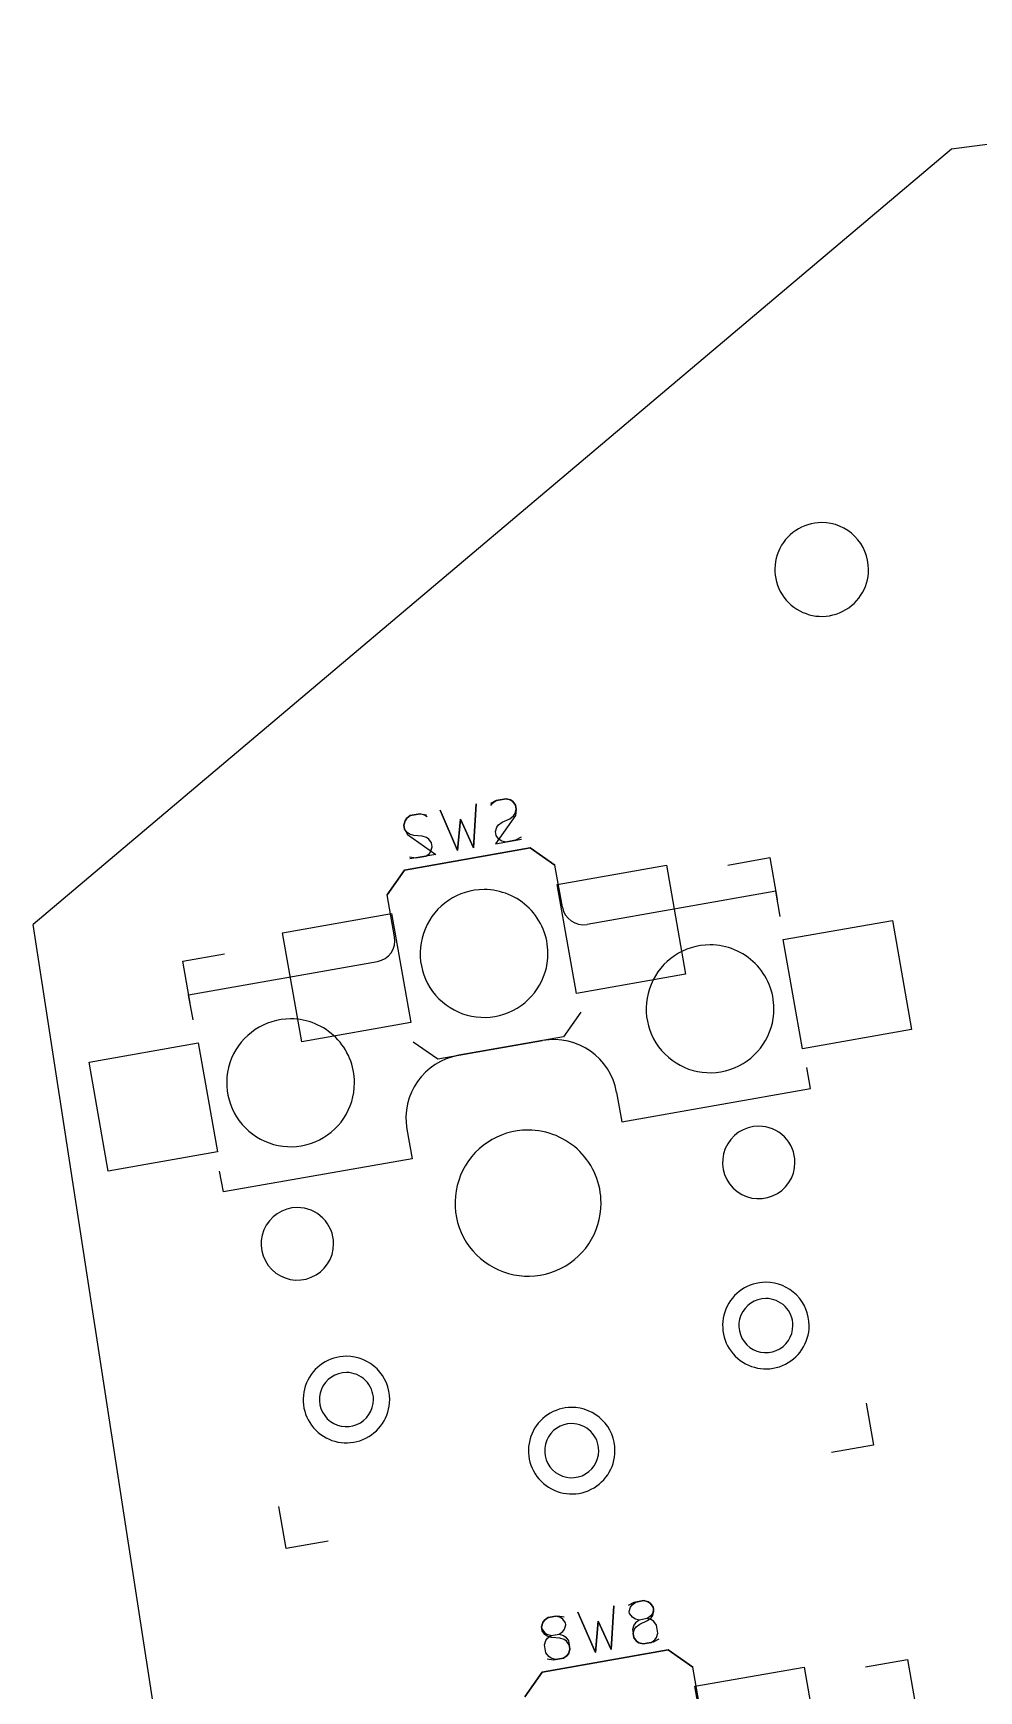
# Model space of a CAD drawing. Extents: x 28 to 165, y -144 to -37.
# Drawn here: x 27.57 to 49.77, y -80.28 to -41.37 of the extents above; entities that cross this region are included whole.
import ezdxf

# ---------------------------------------------------------------- set-up
doc = ezdxf.new("R2010")
doc.units = 0
doc.layers.get('0').update_dxf_attribs({"linetype": 'CONTINUOUS'})

msp = doc.modelspace()

# ---------------------------------------------------------------- linework, layer by layer
at = {"color": 7}
for points in [[(70.002085, -41.373939), (49.132466, -44.099144)], [(49.132466, -44.099144), (27.569105, -62.292828)], [(37.972165, -59.466877), (37.911335, -60.493031), (37.599718, -59.822672), (37.53617, -60.559183), (37.128043, -59.615719)], [(37.128043, -59.615719), (37.53617, -60.559183), (37.599718, -59.822672), (37.911335, -60.493031), (37.972165, -59.466877)], [(39.028562, -60.24768), (38.896144, -60.319383), (38.661666, -60.360728), (38.559606, -60.33037), (38.504441, -60.291743), (38.441008, -60.206221), (38.42447, -60.11243), (38.454827, -60.010369), (38.493454, -59.955204), (38.578976, -59.89177), (38.75829, -59.811799), (38.843812, -59.748365), (38.882439, -59.693201), (38.912796, -59.591141), (38.896258, -59.49735), (38.832825, -59.411827), (38.77766, -59.373201), (38.6756, -59.342843), (38.441122, -59.384188), (38.308703, -59.45589)], [(38.316972, -59.502786), (38.3556, -59.447621), (38.441122, -59.384188), (38.6756, -59.342843), (38.77766, -59.373201), (38.832825, -59.411827), (38.896258, -59.49735), (38.912796, -59.591141), (38.890707, -59.740097), (38.427188, -60.402072), (39.036831, -60.294576)], [(36.816312, -59.767393), (36.761147, -59.728766), (36.659087, -59.698408), (36.424609, -59.739753), (36.339087, -59.803187), (36.30046, -59.858351), (36.270102, -59.960411), (36.28664, -60.054203), (36.358343, -60.186621), (37.020318, -60.650141), (36.410675, -60.757638)], [(36.402406, -60.710742), (36.551361, -60.732831), (36.785839, -60.691486), (36.871362, -60.628052), (36.909988, -60.572888), (36.940346, -60.470828), (36.923808, -60.377036), (36.860375, -60.291514), (36.80521, -60.252888), (36.70315, -60.22253), (36.507298, -60.20871), (36.405238, -60.178352), (36.350074, -60.139726), (36.28664, -60.054203), (36.270102, -59.960411), (36.30046, -59.858351), (36.339087, -59.803187), (36.424609, -59.739753), (36.659087, -59.698408), (36.808043, -59.720497)], [(36.287802, -61.020589), (39.242228, -60.499644)], [(39.242228, -60.499644), (36.287802, -61.020589)], [(39.242228, -60.499644), (39.821457, -60.905224)], [(39.821457, -60.905224), (39.242228, -60.499644)], [(35.882222, -61.599818), (36.287802, -61.020589)], [(36.287802, -61.020589), (35.882222, -61.599818)], [(39.995105, -61.890033), (39.821457, -60.905224)], [(43.882245, -60.899997), (44.867054, -60.726348), (45.040702, -61.711157)], [(43.882245, -60.899997), (44.867054, -60.726348)], [(44.867054, -60.726348), (45.040702, -61.711157)], [(36.05587, -62.584626), (35.882222, -61.599818)], [(45.110161, -62.10508), (45.005973, -61.514196), (40.574334, -62.295613)], [(35.739337, -115.307003), (27.569105, -62.292828)], [(31.079732, -63.157425), (32.064541, -62.983777)], [(31.079732, -63.157425), (32.064541, -62.983777)], [(31.253381, -64.142234), (31.079732, -63.157425)], [(31.253381, -64.142234), (31.079732, -63.157425)], [(31.218651, -63.945272), (35.65029, -63.163854)], [(31.32284, -64.536158), (31.218651, -63.945272)], [(40.429226, -64.352055), (40.023645, -64.931283)], [(40.023645, -64.931283), (37.561624, -65.365404)], [(36.489991, -65.046648), (37.069219, -65.452229)], [(37.069219, -65.452229), (39.531241, -65.018107)], [(45.82212, -66.142796), (45.735296, -65.650392)], [(41.268926, -66.234847), (41.39048, -66.924214), (45.82212, -66.142796)], [(36.344884, -67.103089), (36.466437, -67.792456)], [(32.034798, -68.573874), (31.947973, -68.081469)], [(36.466437, -67.792456), (32.034798, -68.573874)], [(47.124482, -73.528861), (47.298131, -74.51367)], [(47.124482, -73.528861), (47.298131, -74.51367)], [(47.298131, -74.51367), (46.313322, -74.687318)], [(47.298131, -74.51367), (46.313322, -74.687318)], [(33.510809, -76.944748), (33.337161, -75.959939)], [(33.510809, -76.944748), (33.337161, -75.959939)], [(34.495618, -76.771098), (33.510809, -76.944748)], [(34.495618, -76.771098), (33.510809, -76.944748)], [(42.261112, -79.070077), (42.128694, -79.14178), (41.894216, -79.183125), (41.792156, -79.152767), (41.736991, -79.11414), (41.673558, -79.028618), (41.65702, -78.934826), (41.687377, -78.832766), (41.726004, -78.777601), (41.811526, -78.714167), (41.99084, -78.634196), (42.076362, -78.570762), (42.114989, -78.515598), (42.145346, -78.413538), (42.128808, -78.319747), (42.065375, -78.234224), (42.01021, -78.195598), (41.90815, -78.16524), (41.673672, -78.206585), (41.541254, -78.278287)], [(41.794988, -78.620376), (41.692928, -78.590019), (41.637764, -78.551392), (41.57433, -78.46587), (41.566061, -78.418974), (41.596419, -78.316914), (41.635045, -78.261749), (41.720568, -78.198316), (41.90815, -78.16524), (42.01021, -78.195598), (42.065375, -78.234224), (42.128808, -78.319747), (42.137077, -78.366642), (42.10672, -78.468702), (42.068093, -78.523867), (41.982571, -78.5873), (41.794988, -78.620376), (41.709466, -78.68381), (41.670839, -78.738974), (41.640482, -78.841035), (41.673558, -79.028618), (41.736991, -79.11414), (41.792156, -79.152767), (41.894216, -79.183125), (42.081798, -79.150049), (42.16732, -79.086615), (42.205947, -79.031451), (42.236305, -78.929389), (42.203229, -78.741807), (42.139795, -78.656285), (42.084631, -78.617658), (41.982571, -78.5873)], [(39.634956, -79.533139), (39.783911, -79.555228), (40.018389, -79.513883), (40.103912, -79.450449), (40.142538, -79.395285), (40.172896, -79.293225), (40.156358, -79.199433), (40.092925, -79.113911), (40.03776, -79.075285), (39.9357, -79.044927), (39.739848, -79.031107), (39.637788, -79.000749), (39.582624, -78.962122), (39.51919, -78.8766), (39.502652, -78.782808), (39.53301, -78.680748), (39.571637, -78.625584), (39.657159, -78.56215), (39.891637, -78.520805), (40.040593, -78.542894)], [(39.919162, -78.951135), (40.004684, -78.887701), (40.043311, -78.832537), (40.073669, -78.730476), (40.0654, -78.683581), (40.001966, -78.598059), (39.946801, -78.559432), (39.844741, -78.529074), (39.657159, -78.56215), (39.571637, -78.625584), (39.53301, -78.680748), (39.502652, -78.782808), (39.510921, -78.829704), (39.574355, -78.915226), (39.629519, -78.953853), (39.73158, -78.984211), (39.919162, -78.951135), (40.021222, -78.981492), (40.076387, -79.02012), (40.13982, -79.105642), (40.172896, -79.293225), (40.142538, -79.395285), (40.103912, -79.450449), (40.018389, -79.513883), (39.830807, -79.546959), (39.728747, -79.516601), (39.673582, -79.477974), (39.610149, -79.392452), (39.577073, -79.20487), (39.607431, -79.10281), (39.646057, -79.047645), (39.73158, -78.984211)], [(41.204715, -78.289274), (41.143885, -79.315428), (40.832268, -78.645069), (40.76872, -79.38158), (40.360593, -78.438116)], [(40.360593, -78.438116), (40.76872, -79.38158), (40.832268, -78.645069), (41.143885, -79.315428), (41.204715, -78.289274)], [(39.520352, -79.842986), (42.474778, -79.322041)], [(42.474778, -79.322041), (39.520352, -79.842986)], [(42.474778, -79.322041), (43.054007, -79.727621)], [(43.054007, -79.727621), (42.474778, -79.322041)], [(43.227655, -80.71243), (43.054007, -79.727621)], [(47.114795, -79.722394), (48.099604, -79.548745)], [(47.114795, -79.722394), (48.099604, -79.548745)], [(48.099604, -79.548745), (48.273252, -80.533554)], [(48.099604, -79.548745), (48.273252, -80.533554)], [(39.114772, -80.422215), (39.520352, -79.842986)], [(39.520352, -79.842986), (39.114772, -80.422215)]]:
    msp.add_lwpolyline(points, dxfattribs=at)
for points in [[(46.083391, -52.862904)], [(46.083391, -52.862904)], [(46.083391, -52.862904)], [(46.083391, -52.862904)], [(46.083391, -52.862904)], [(46.083391, -52.862904)], [(40.326464, -63.913231), (39.874979, -61.35273), (42.43548, -60.901244), (42.886966, -63.461746)], [(38.155723, -61.475935)], [(38.155723, -61.475935)], [(38.155723, -61.475935)], [(38.155723, -61.475935)], [(38.155723, -61.475935)], [(38.155723, -61.475935)], [(33.875967, -65.050628), (33.424482, -62.490127), (35.984983, -62.038641), (36.436469, -64.599143)], [(45.632533, -65.211568), (45.181048, -62.651067), (47.741549, -62.199582), (48.193035, -64.760083)], [(43.461793, -62.774272)], [(43.461793, -62.774272)], [(43.461793, -62.774273)], [(43.461793, -62.774273)], [(43.461793, -62.774273)], [(43.461793, -62.774273)], [(33.613707, -64.510756)], [(33.613707, -64.510756)], [(33.613707, -64.510756)], [(33.613707, -64.510756)], [(33.613707, -64.510756)], [(33.613707, -64.510756)], [(29.33395, -68.085449), (28.882465, -65.524948), (31.442966, -65.073462), (31.894451, -67.633964)], [(39.188931, -67.121046)], [(39.188931, -67.121046)], [(39.188931, -67.121047)], [(39.188931, -67.121047)], [(39.188931, -67.121047)], [(39.188931, -67.121047)], [(44.605379, -67.029581)], [(44.605379, -67.029581)], [(44.605379, -67.029582)], [(44.605379, -67.029582)], [(44.605379, -67.029582)], [(44.605379, -67.029582)], [(33.772483, -68.939713)], [(33.772483, -68.939713)], [(33.772483, -68.939713)], [(33.772483, -68.939713)], [(33.772483, -68.939713)], [(33.772483, -68.939713)], [(44.772839, -70.693579)], [(44.772839, -70.693579)], [(44.772839, -71.074579)], [(44.772839, -71.074579)], [(44.772839, -71.074579)], [(44.772839, -71.074579)], [(34.924751, -72.430061)], [(34.924751, -72.430061)], [(34.924751, -72.811062)], [(34.924751, -72.811062)], [(34.924751, -72.811062)], [(34.924751, -72.811062)], [(40.213456, -73.629918)], [(40.213456, -73.629918)], [(40.213456, -74.010919)], [(40.213456, -74.010919)], [(40.213456, -74.010919)], [(40.213456, -74.010919)], [(43.559014, -82.735628), (43.107529, -80.175127), (45.66803, -79.723641), (46.119516, -82.284143)]]:
    msp.add_lwpolyline(points, close=True, dxfattribs=at)
for points in [[(46.083391, -52.862904), (45.638482, -52.862904), (45.237382, -53.13091), (45.067122, -53.541952)], [(46.083391, -52.862904), (45.638482, -52.862904), (45.237382, -53.13091), (45.067122, -53.541952)], [(46.083391, -52.862904), (45.638482, -52.862904), (45.237382, -53.130911), (45.067123, -53.541953)], [(46.083391, -52.862904), (45.638482, -52.862904), (45.237382, -53.130911), (45.067123, -53.541953)], [(46.083391, -52.862904), (45.638482, -52.862904), (45.237382, -53.130911), (45.067123, -53.541953)], [(46.083391, -52.862904), (45.638482, -52.862904), (45.237382, -53.130911), (45.067123, -53.541953)], [(46.861209, -53.185087), (46.654919, -52.978797), (46.375129, -52.862904), (46.083391, -52.862904)], [(46.861209, -53.185086), (46.654919, -52.978796), (46.375129, -52.862904), (46.083391, -52.862904)], [(46.861209, -53.185087), (46.654919, -52.978797), (46.375129, -52.862904), (46.083391, -52.862904)], [(46.861209, -53.185086), (46.654919, -52.978796), (46.375129, -52.862904), (46.083391, -52.862904)], [(46.861209, -53.185087), (46.654919, -52.978797), (46.375129, -52.862904), (46.083391, -52.862904)], [(46.861209, -53.185087), (46.654919, -52.978797), (46.375129, -52.862904), (46.083391, -52.862904)], [(47.183392, -53.962905), (47.183392, -53.671166), (47.067499, -53.391377), (46.861209, -53.185086)], [(47.183392, -53.962905), (47.183392, -53.671166), (47.067499, -53.391377), (46.861209, -53.185086)], [(47.183391, -53.962905), (47.183391, -53.671166), (47.067499, -53.391377), (46.861209, -53.185087)], [(47.183391, -53.962905), (47.183391, -53.671166), (47.067499, -53.391377), (46.861209, -53.185087)], [(47.183391, -53.962905), (47.183391, -53.671166), (47.067499, -53.391377), (46.861209, -53.185087)], [(47.183391, -53.962905), (47.183391, -53.671166), (47.067499, -53.391377), (46.861209, -53.185087)], [(45.067122, -53.541952), (44.896863, -53.952995), (44.990975, -54.426125), (45.305573, -54.740723)], [(45.067122, -53.541952), (44.896863, -53.952995), (44.990975, -54.426125), (45.305573, -54.740723)], [(45.067123, -53.541953), (44.896864, -53.952995), (44.990975, -54.426125), (45.305573, -54.740723)], [(45.067123, -53.541953), (44.896864, -53.952995), (44.990975, -54.426125), (45.305573, -54.740723)], [(45.067123, -53.541953), (44.896864, -53.952995), (44.990975, -54.426125), (45.305573, -54.740723)], [(45.067123, -53.541953), (44.896864, -53.952995), (44.990975, -54.426125), (45.305573, -54.740723)], [(46.504343, -54.979173), (46.915385, -54.808913), (47.183391, -54.407813), (47.183391, -53.962905)], [(46.504343, -54.979173), (46.915385, -54.808914), (47.183392, -54.407814), (47.183392, -53.962905)], [(46.504343, -54.979173), (46.915385, -54.808913), (47.183391, -54.407813), (47.183391, -53.962905)], [(46.504343, -54.979173), (46.915385, -54.808914), (47.183392, -54.407814), (47.183392, -53.962905)], [(46.504343, -54.979173), (46.915385, -54.808913), (47.183391, -54.407813), (47.183391, -53.962905)], [(46.504343, -54.979173), (46.915385, -54.808913), (47.183391, -54.407813), (47.183391, -53.962905)], [(45.305573, -54.740723), (45.620171, -55.05532), (46.093301, -55.149432), (46.504343, -54.979173)], [(45.305573, -54.740723), (45.620171, -55.055321), (46.093301, -55.149432), (46.504343, -54.979173)], [(45.305573, -54.740723), (45.620171, -55.05532), (46.093301, -55.149432), (46.504343, -54.979173)], [(45.305573, -54.740723), (45.620171, -55.055321), (46.093301, -55.149432), (46.504343, -54.979173)], [(45.305573, -54.740723), (45.620171, -55.05532), (46.093301, -55.149432), (46.504343, -54.979173)], [(45.305573, -54.740723), (45.620171, -55.05532), (46.093301, -55.149432), (46.504343, -54.979173)], [(38.155723, -61.475935), (37.54903, -61.475935), (37.002075, -61.841399), (36.769903, -62.401911)], [(38.155723, -61.475935), (37.549029, -61.475935), (37.002074, -61.841398), (36.769903, -62.401911)], [(38.155723, -61.475935), (37.54903, -61.475935), (37.002075, -61.841399), (36.769903, -62.401911)], [(38.155723, -61.475935), (37.549029, -61.475935), (37.002074, -61.841398), (36.769903, -62.401911)], [(38.155723, -61.475935), (37.54903, -61.475935), (37.002075, -61.841399), (36.769903, -62.401911)], [(38.155723, -61.475935), (37.54903, -61.475935), (37.002075, -61.841399), (36.769903, -62.401911)], [(39.216384, -61.915275), (38.935079, -61.633971), (38.553548, -61.475935), (38.155723, -61.475935)], [(39.216385, -61.915275), (38.93508, -61.63397), (38.553548, -61.475935), (38.155723, -61.475935)], [(39.216384, -61.915275), (38.935079, -61.633971), (38.553548, -61.475935), (38.155723, -61.475935)], [(39.216385, -61.915275), (38.93508, -61.63397), (38.553548, -61.475935), (38.155723, -61.475935)], [(39.216384, -61.915275), (38.935079, -61.633971), (38.553548, -61.475935), (38.155723, -61.475935)], [(39.216384, -61.915275), (38.935079, -61.633971), (38.553548, -61.475935), (38.155723, -61.475935)], [(39.655724, -62.975936), (39.655724, -62.578111), (39.497689, -62.19658), (39.216384, -61.915275)], [(39.655724, -62.975936), (39.655724, -62.578111), (39.497689, -62.19658), (39.216384, -61.915275)], [(39.655724, -62.975936), (39.655724, -62.578111), (39.497689, -62.19658), (39.216384, -61.915275)], [(39.655724, -62.975936), (39.655724, -62.578111), (39.497689, -62.19658), (39.216384, -61.915275)], [(39.655725, -62.975936), (39.655725, -62.578111), (39.497689, -62.19658), (39.216385, -61.915275)], [(39.655725, -62.975936), (39.655725, -62.578111), (39.497689, -62.19658), (39.216385, -61.915275)], [(39.995104, -61.890033), (40.043057, -62.16198), (40.302386, -62.343564), (40.574334, -62.295613)], [(35.65029, -63.163855), (35.922238, -63.115903), (36.103822, -62.856573), (36.05587, -62.584626)], [(36.769903, -62.401911), (36.537731, -62.962423), (36.666065, -63.6076), (37.095062, -64.036597)], [(36.769903, -62.401911), (36.537731, -62.962423), (36.666065, -63.6076), (37.095062, -64.036597)], [(36.769903, -62.401911), (36.537732, -62.962423), (36.666065, -63.6076), (37.095063, -64.036597)], [(36.769903, -62.401911), (36.537732, -62.962423), (36.666065, -63.6076), (37.095063, -64.036597)], [(36.769903, -62.401911), (36.537732, -62.962423), (36.666065, -63.6076), (37.095063, -64.036597)], [(36.769903, -62.401911), (36.537732, -62.962423), (36.666065, -63.6076), (37.095063, -64.036597)], [(38.729749, -64.361756), (39.290261, -64.129585), (39.655724, -63.58263), (39.655724, -62.975936)], [(38.729749, -64.361757), (39.290261, -64.129585), (39.655725, -63.58263), (39.655725, -62.975936)], [(38.729749, -64.361756), (39.290261, -64.129585), (39.655724, -63.58263), (39.655724, -62.975936)], [(38.729749, -64.361757), (39.290261, -64.129585), (39.655725, -63.58263), (39.655725, -62.975936)], [(38.729749, -64.361756), (39.290261, -64.129585), (39.655724, -63.58263), (39.655724, -62.975936)], [(38.729749, -64.361756), (39.290261, -64.129585), (39.655724, -63.58263), (39.655724, -62.975936)], [(43.461793, -62.774272), (42.855099, -62.774272), (42.308144, -63.139736), (42.075973, -63.700248)], [(43.461793, -62.774272), (42.855099, -62.774272), (42.308144, -63.139736), (42.075973, -63.700248)], [(43.461793, -62.774273), (42.8551, -62.774273), (42.308145, -63.139736), (42.075973, -63.700248)], [(43.461793, -62.774273), (42.8551, -62.774273), (42.308145, -63.139736), (42.075973, -63.700248)], [(43.461793, -62.774273), (42.8551, -62.774273), (42.308145, -63.139736), (42.075973, -63.700248)], [(43.461793, -62.774273), (42.8551, -62.774273), (42.308145, -63.139736), (42.075973, -63.700248)], [(44.522455, -63.213612), (44.24115, -62.932307), (43.859619, -62.774272), (43.461793, -62.774272)], [(44.522455, -63.213612), (44.24115, -62.932307), (43.859619, -62.774272), (43.461793, -62.774272)], [(44.522454, -63.213613), (44.241149, -62.932308), (43.859618, -62.774273), (43.461793, -62.774273)], [(44.522454, -63.213613), (44.241149, -62.932308), (43.859618, -62.774273), (43.461793, -62.774273)], [(44.522454, -63.213613), (44.241149, -62.932308), (43.859618, -62.774273), (43.461793, -62.774273)], [(44.522454, -63.213613), (44.241149, -62.932308), (43.859618, -62.774273), (43.461793, -62.774273)], [(44.961794, -64.274273), (44.961794, -63.876449), (44.803759, -63.494917), (44.522454, -63.213613)], [(44.961794, -64.274273), (44.961794, -63.876449), (44.803759, -63.494917), (44.522454, -63.213613)], [(44.961794, -64.274273), (44.961794, -63.876449), (44.803759, -63.494917), (44.522454, -63.213613)], [(44.961794, -64.274273), (44.961794, -63.876449), (44.803759, -63.494917), (44.522454, -63.213613)], [(44.961795, -64.274273), (44.961795, -63.876448), (44.803759, -63.494917), (44.522455, -63.213612)], [(44.961795, -64.274273), (44.961795, -63.876448), (44.803759, -63.494917), (44.522455, -63.213612)], [(42.075973, -63.700248), (41.843801, -64.26076), (41.972135, -64.905937), (42.401132, -65.334935)], [(42.075973, -63.700248), (41.843801, -64.26076), (41.972135, -64.905937), (42.401132, -65.334935)], [(42.075973, -63.700248), (41.843802, -64.26076), (41.972135, -64.905937), (42.401133, -65.334934)], [(42.075973, -63.700248), (41.843802, -64.26076), (41.972135, -64.905937), (42.401133, -65.334934)], [(42.075973, -63.700248), (41.843802, -64.26076), (41.972135, -64.905937), (42.401133, -65.334934)], [(42.075973, -63.700248), (41.843802, -64.26076), (41.972135, -64.905937), (42.401133, -65.334934)], [(37.095062, -64.036597), (37.52406, -64.465595), (38.169237, -64.593929), (38.729749, -64.361757)], [(37.095062, -64.036597), (37.52406, -64.465595), (38.169237, -64.593929), (38.729749, -64.361757)], [(37.095063, -64.036597), (37.52406, -64.465594), (38.169237, -64.593928), (38.729749, -64.361756)], [(37.095063, -64.036597), (37.52406, -64.465594), (38.169237, -64.593928), (38.729749, -64.361756)], [(37.095063, -64.036597), (37.52406, -64.465594), (38.169237, -64.593928), (38.729749, -64.361756)], [(37.095063, -64.036597), (37.52406, -64.465594), (38.169237, -64.593928), (38.729749, -64.361756)], [(33.613707, -64.510756), (33.007013, -64.510756), (32.460058, -64.876219), (32.227886, -65.436731)], [(33.613707, -64.510756), (33.007013, -64.510756), (32.460058, -64.876219), (32.227886, -65.436731)], [(33.613707, -64.510756), (33.007013, -64.510756), (32.460058, -64.87622), (32.227887, -65.436732)], [(33.613707, -64.510756), (33.007013, -64.510756), (32.460058, -64.87622), (32.227887, -65.436732)], [(33.613707, -64.510756), (33.007013, -64.510756), (32.460058, -64.87622), (32.227887, -65.436732)], [(33.613707, -64.510756), (33.007013, -64.510756), (32.460058, -64.87622), (32.227887, -65.436732)], [(34.674368, -64.950096), (34.393063, -64.668792), (34.011532, -64.510756), (33.613707, -64.510756)], [(34.674368, -64.950096), (34.393063, -64.668791), (34.011532, -64.510756), (33.613707, -64.510756)], [(34.674368, -64.950096), (34.393063, -64.668792), (34.011532, -64.510756), (33.613707, -64.510756)], [(34.674368, -64.950096), (34.393063, -64.668791), (34.011532, -64.510756), (33.613707, -64.510756)], [(34.674368, -64.950096), (34.393063, -64.668792), (34.011532, -64.510756), (33.613707, -64.510756)], [(34.674368, -64.950096), (34.393063, -64.668792), (34.011532, -64.510756), (33.613707, -64.510756)], [(44.035819, -65.660094), (44.596331, -65.427922), (44.961794, -64.880967), (44.961794, -64.274273)], [(44.035819, -65.660094), (44.596331, -65.427922), (44.961795, -64.880967), (44.961795, -64.274273)], [(44.035819, -65.660094), (44.596331, -65.427922), (44.961794, -64.880967), (44.961794, -64.274273)], [(44.035819, -65.660094), (44.596331, -65.427922), (44.961795, -64.880967), (44.961795, -64.274273)], [(44.035819, -65.660094), (44.596331, -65.427922), (44.961794, -64.880967), (44.961794, -64.274273)], [(44.035819, -65.660094), (44.596331, -65.427922), (44.961794, -64.880967), (44.961794, -64.274273)], [(35.113708, -66.010757), (35.113708, -65.612932), (34.955673, -65.231401), (34.674368, -64.950096)], [(35.113708, -66.010757), (35.113708, -65.612932), (34.955673, -65.231401), (34.674368, -64.950096)], [(35.113708, -66.010757), (35.113708, -65.612932), (34.955673, -65.231401), (34.674368, -64.950096)], [(35.113708, -66.010757), (35.113708, -65.612932), (34.955673, -65.231401), (34.674368, -64.950096)], [(35.113708, -66.010757), (35.113708, -65.612932), (34.955673, -65.231401), (34.674368, -64.950096)], [(35.113708, -66.010757), (35.113708, -65.612932), (34.955673, -65.231401), (34.674368, -64.950096)], [(41.268926, -66.234847), (41.125071, -65.419006), (40.347083, -64.874253), (39.531241, -65.018107)], [(37.561624, -65.365405), (36.745783, -65.50926), (36.20103, -66.287247), (36.344884, -67.103089)], [(42.401132, -65.334935), (42.83013, -65.763932), (43.475307, -65.892266), (44.035819, -65.660094)], [(42.401132, -65.334935), (42.83013, -65.763932), (43.475307, -65.892266), (44.035819, -65.660094)], [(42.401133, -65.334934), (42.83013, -65.763932), (43.475307, -65.892265), (44.035819, -65.660094)], [(42.401133, -65.334934), (42.83013, -65.763932), (43.475307, -65.892265), (44.035819, -65.660094)], [(42.401133, -65.334934), (42.83013, -65.763932), (43.475307, -65.892265), (44.035819, -65.660094)], [(42.401133, -65.334934), (42.83013, -65.763932), (43.475307, -65.892265), (44.035819, -65.660094)], [(32.227886, -65.436731), (31.995715, -65.997244), (32.124048, -66.642421), (32.553046, -67.071418)], [(32.227886, -65.436731), (31.995715, -65.997244), (32.124048, -66.642421), (32.553046, -67.071418)], [(32.227887, -65.436732), (31.995715, -65.997244), (32.124049, -66.642421), (32.553046, -67.071418)], [(32.227887, -65.436732), (31.995715, -65.997244), (32.124049, -66.642421), (32.553046, -67.071418)], [(32.227887, -65.436732), (31.995715, -65.997244), (32.124049, -66.642421), (32.553046, -67.071418)], [(32.227887, -65.436732), (31.995715, -65.997244), (32.124049, -66.642421), (32.553046, -67.071418)], [(34.187733, -67.396577), (34.748244, -67.164406), (35.113708, -66.617451), (35.113708, -66.010757)], [(34.187733, -67.396578), (34.748245, -67.164406), (35.113708, -66.617451), (35.113708, -66.010757)], [(34.187733, -67.396577), (34.748244, -67.164406), (35.113708, -66.617451), (35.113708, -66.010757)], [(34.187733, -67.396578), (34.748245, -67.164406), (35.113708, -66.617451), (35.113708, -66.010757)], [(34.187733, -67.396577), (34.748244, -67.164406), (35.113708, -66.617451), (35.113708, -66.010757)], [(34.187733, -67.396577), (34.748244, -67.164406), (35.113708, -66.617451), (35.113708, -66.010757)], [(32.553046, -67.071418), (32.982043, -67.500415), (33.627221, -67.628749), (34.187733, -67.396577)], [(32.553046, -67.071418), (32.982043, -67.500416), (33.627221, -67.628749), (34.187733, -67.396578)], [(32.553046, -67.071418), (32.982043, -67.500415), (33.627221, -67.628749), (34.187733, -67.396577)], [(32.553046, -67.071418), (32.982043, -67.500416), (33.627221, -67.628749), (34.187733, -67.396578)], [(32.553046, -67.071418), (32.982043, -67.500415), (33.627221, -67.628749), (34.187733, -67.396577)], [(32.553046, -67.071418), (32.982043, -67.500415), (33.627221, -67.628749), (34.187733, -67.396577)], [(39.188931, -67.121046), (38.49548, -67.121046), (37.870311, -67.538771), (37.604938, -68.179436)], [(39.188931, -67.121046), (38.49548, -67.121046), (37.870311, -67.538771), (37.604938, -68.179436)], [(39.188931, -67.121047), (38.49548, -67.121047), (37.870311, -67.538771), (37.604939, -68.179437)], [(39.188931, -67.121047), (38.49548, -67.121047), (37.870311, -67.538771), (37.604939, -68.179437)], [(39.188931, -67.121047), (38.49548, -67.121047), (37.870311, -67.538771), (37.604939, -68.179437)], [(39.188931, -67.121047), (38.49548, -67.121047), (37.870311, -67.538771), (37.604939, -68.179437)], [(40.401267, -67.623212), (40.079736, -67.301681), (39.643645, -67.121046), (39.188931, -67.121046)], [(40.401267, -67.623212), (40.079736, -67.301681), (39.643645, -67.121046), (39.188931, -67.121046)], [(40.401267, -67.623212), (40.079735, -67.301681), (39.643645, -67.121047), (39.188931, -67.121047)], [(40.401267, -67.623212), (40.079735, -67.301681), (39.643645, -67.121047), (39.188931, -67.121047)], [(40.401267, -67.623212), (40.079735, -67.301681), (39.643645, -67.121047), (39.188931, -67.121047)], [(40.401267, -67.623212), (40.079735, -67.301681), (39.643645, -67.121047), (39.188931, -67.121047)], [(44.605379, -67.029581), (44.261222, -67.029581), (43.950953, -67.236896), (43.81925, -67.554856)], [(44.605379, -67.029581), (44.261222, -67.029581), (43.950953, -67.236896), (43.81925, -67.554856)], [(44.605379, -67.029582), (44.261222, -67.029582), (43.950953, -67.236897), (43.81925, -67.554856)], [(44.605379, -67.029582), (44.261222, -67.029582), (43.950953, -67.236897), (43.81925, -67.554856)], [(44.605379, -67.029582), (44.261222, -67.029582), (43.950953, -67.236897), (43.81925, -67.554856)], [(44.605379, -67.029582), (44.261222, -67.029582), (43.950953, -67.236897), (43.81925, -67.554856)], [(45.207057, -67.278804), (45.047482, -67.119229), (44.831052, -67.029581), (44.605379, -67.029581)], [(45.207057, -67.278804), (45.047482, -67.119229), (44.831052, -67.029581), (44.605379, -67.029581)], [(45.207057, -67.278805), (45.047482, -67.11923), (44.831052, -67.029582), (44.605379, -67.029582)], [(45.207057, -67.278805), (45.047482, -67.11923), (44.831052, -67.029582), (44.605379, -67.029582)], [(45.207057, -67.278805), (45.047482, -67.11923), (44.831052, -67.029582), (44.605379, -67.029582)], [(45.207057, -67.278805), (45.047482, -67.11923), (44.831052, -67.029582), (44.605379, -67.029582)], [(45.45628, -67.880482), (45.45628, -67.654809), (45.366632, -67.438379), (45.207057, -67.278804)], [(45.45628, -67.880482), (45.45628, -67.654809), (45.366632, -67.438379), (45.207057, -67.278804)], [(45.45628, -67.880482), (45.45628, -67.654809), (45.366632, -67.438379), (45.207057, -67.278805)], [(45.45628, -67.880482), (45.45628, -67.654809), (45.366632, -67.438379), (45.207057, -67.278805)], [(45.45628, -67.880482), (45.45628, -67.654809), (45.366632, -67.438379), (45.207057, -67.278805)], [(45.45628, -67.880482), (45.45628, -67.654809), (45.366632, -67.438379), (45.207057, -67.278805)], [(40.903432, -68.835548), (40.903432, -68.380834), (40.722798, -67.944744), (40.401267, -67.623212)], [(40.903433, -68.835548), (40.903433, -68.380834), (40.722798, -67.944744), (40.401267, -67.623212)], [(40.903432, -68.835548), (40.903432, -68.380834), (40.722798, -67.944744), (40.401267, -67.623212)], [(40.903433, -68.835548), (40.903433, -68.380834), (40.722798, -67.944744), (40.401267, -67.623212)], [(40.903432, -68.835548), (40.903432, -68.380834), (40.722798, -67.944744), (40.401267, -67.623212)], [(40.903432, -68.835548), (40.903432, -68.380834), (40.722798, -67.944744), (40.401267, -67.623212)], [(43.81925, -67.554856), (43.687546, -67.872816), (43.760346, -68.238804), (44.003702, -68.48216)], [(43.81925, -67.554856), (43.687546, -67.872816), (43.760346, -68.238804), (44.003702, -68.48216)], [(43.81925, -67.554856), (43.687547, -67.872816), (43.760346, -68.238804), (44.003702, -68.482159)], [(43.81925, -67.554856), (43.687547, -67.872816), (43.760346, -68.238804), (44.003702, -68.482159)], [(43.81925, -67.554856), (43.687547, -67.872816), (43.760346, -68.238804), (44.003702, -68.482159)], [(43.81925, -67.554856), (43.687547, -67.872816), (43.760346, -68.238804), (44.003702, -68.482159)], [(44.931005, -68.666611), (45.248965, -68.534908), (45.45628, -68.224639), (45.45628, -67.880482)], [(44.931005, -68.666612), (45.248965, -68.534908), (45.45628, -68.224639), (45.45628, -67.880482)], [(44.931005, -68.666611), (45.248965, -68.534908), (45.45628, -68.224639), (45.45628, -67.880482)], [(44.931005, -68.666612), (45.248965, -68.534908), (45.45628, -68.224639), (45.45628, -67.880482)], [(44.931005, -68.666611), (45.248965, -68.534908), (45.45628, -68.224639), (45.45628, -67.880482)], [(44.931005, -68.666611), (45.248965, -68.534908), (45.45628, -68.224639), (45.45628, -67.880482)], [(37.604938, -68.179436), (37.339566, -68.820102), (37.486252, -69.55754), (37.976596, -70.047884)], [(37.604938, -68.179436), (37.339566, -68.820102), (37.486252, -69.55754), (37.976596, -70.047884)], [(37.604939, -68.179437), (37.339567, -68.820102), (37.486252, -69.557539), (37.976596, -70.047883)], [(37.604939, -68.179437), (37.339567, -68.820102), (37.486252, -69.557539), (37.976596, -70.047883)], [(37.604939, -68.179437), (37.339567, -68.820102), (37.486252, -69.557539), (37.976596, -70.047883)], [(37.604939, -68.179437), (37.339567, -68.820102), (37.486252, -69.557539), (37.976596, -70.047883)], [(39.845042, -70.41954), (40.485708, -70.154168), (40.903432, -69.528999), (40.903432, -68.835548)], [(39.845042, -70.41954), (40.485708, -70.154168), (40.903432, -69.528999), (40.903432, -68.835548)], [(39.845042, -70.41954), (40.485708, -70.154168), (40.903432, -69.528999), (40.903432, -68.835548)], [(39.845042, -70.41954), (40.485708, -70.154168), (40.903432, -69.528999), (40.903432, -68.835548)], [(39.845043, -70.419541), (40.485708, -70.154169), (40.903433, -69.528999), (40.903433, -68.835548)], [(39.845043, -70.419541), (40.485708, -70.154169), (40.903433, -69.528999), (40.903433, -68.835548)], [(44.003702, -68.482159), (44.247058, -68.725515), (44.613045, -68.798314), (44.931005, -68.666611)], [(44.003702, -68.482159), (44.247058, -68.725515), (44.613045, -68.798314), (44.931005, -68.666611)], [(44.003702, -68.482159), (44.247058, -68.725515), (44.613045, -68.798314), (44.931005, -68.666611)], [(44.003702, -68.482159), (44.247058, -68.725515), (44.613045, -68.798314), (44.931005, -68.666611)], [(44.003702, -68.48216), (44.247058, -68.725516), (44.613045, -68.798315), (44.931005, -68.666612)], [(44.003702, -68.48216), (44.247058, -68.725516), (44.613045, -68.798315), (44.931005, -68.666612)], [(33.772483, -68.939713), (33.428326, -68.939713), (33.118057, -69.147028), (32.986353, -69.464988)], [(33.772483, -68.939713), (33.428326, -68.939713), (33.118057, -69.147028), (32.986353, -69.464988)], [(33.772483, -68.939713), (33.428326, -68.939713), (33.118057, -69.147029), (32.986354, -69.464988)], [(33.772483, -68.939713), (33.428326, -68.939713), (33.118057, -69.147029), (32.986354, -69.464988)], [(33.772483, -68.939713), (33.428326, -68.939713), (33.118057, -69.147029), (32.986354, -69.464988)], [(33.772483, -68.939713), (33.428326, -68.939713), (33.118057, -69.147029), (32.986354, -69.464988)], [(34.374161, -69.188936), (34.214586, -69.029362), (33.998156, -68.939713), (33.772483, -68.939713)], [(34.374161, -69.188936), (34.214586, -69.029361), (33.998156, -68.939713), (33.772483, -68.939713)], [(34.374161, -69.188936), (34.214586, -69.029362), (33.998156, -68.939713), (33.772483, -68.939713)], [(34.374161, -69.188936), (34.214586, -69.029361), (33.998156, -68.939713), (33.772483, -68.939713)], [(34.374161, -69.188936), (34.214586, -69.029362), (33.998156, -68.939713), (33.772483, -68.939713)], [(34.374161, -69.188936), (34.214586, -69.029362), (33.998156, -68.939713), (33.772483, -68.939713)], [(34.623383, -69.790614), (34.623383, -69.564941), (34.533735, -69.348511), (34.374161, -69.188936)], [(34.623384, -69.790614), (34.623384, -69.564941), (34.533736, -69.348511), (34.374161, -69.188936)], [(34.623383, -69.790614), (34.623383, -69.564941), (34.533735, -69.348511), (34.374161, -69.188936)], [(34.623384, -69.790614), (34.623384, -69.564941), (34.533736, -69.348511), (34.374161, -69.188936)], [(34.623383, -69.790614), (34.623383, -69.564941), (34.533735, -69.348511), (34.374161, -69.188936)], [(34.623383, -69.790614), (34.623383, -69.564941), (34.533735, -69.348511), (34.374161, -69.188936)], [(32.986353, -69.464988), (32.85465, -69.782948), (32.92745, -70.148936), (33.170805, -70.392291)], [(32.986353, -69.464988), (32.85465, -69.782948), (32.92745, -70.148936), (33.170805, -70.392291)], [(32.986354, -69.464988), (32.854651, -69.782948), (32.92745, -70.148935), (33.170806, -70.392291)], [(32.986354, -69.464988), (32.854651, -69.782948), (32.92745, -70.148935), (33.170806, -70.392291)], [(32.986354, -69.464988), (32.854651, -69.782948), (32.92745, -70.148935), (33.170806, -70.392291)], [(32.986354, -69.464988), (32.854651, -69.782948), (32.92745, -70.148935), (33.170806, -70.392291)], [(34.098109, -70.576743), (34.416068, -70.44504), (34.623383, -70.134771), (34.623383, -69.790614)], [(34.098109, -70.576744), (34.416069, -70.44504), (34.623384, -70.134771), (34.623384, -69.790614)], [(34.098109, -70.576743), (34.416068, -70.44504), (34.623383, -70.134771), (34.623383, -69.790614)], [(34.098109, -70.576744), (34.416069, -70.44504), (34.623384, -70.134771), (34.623384, -69.790614)], [(34.098109, -70.576743), (34.416068, -70.44504), (34.623383, -70.134771), (34.623383, -69.790614)], [(34.098109, -70.576743), (34.416068, -70.44504), (34.623383, -70.134771), (34.623383, -69.790614)], [(33.170805, -70.392291), (33.414161, -70.635647), (33.780149, -70.708447), (34.098109, -70.576744)], [(33.170805, -70.392291), (33.414161, -70.635647), (33.780149, -70.708447), (34.098109, -70.576744)], [(33.170806, -70.392291), (33.414162, -70.635647), (33.780149, -70.708446), (34.098109, -70.576743)], [(33.170806, -70.392291), (33.414162, -70.635647), (33.780149, -70.708446), (34.098109, -70.576743)], [(33.170806, -70.392291), (33.414162, -70.635647), (33.780149, -70.708446), (34.098109, -70.576743)], [(33.170806, -70.392291), (33.414162, -70.635647), (33.780149, -70.708446), (34.098109, -70.576743)], [(37.976596, -70.047883), (38.46694, -70.538227), (39.204377, -70.684913), (39.845042, -70.41954)], [(37.976596, -70.047883), (38.46694, -70.538227), (39.204377, -70.684913), (39.845042, -70.41954)], [(37.976596, -70.047883), (38.46694, -70.538227), (39.204377, -70.684913), (39.845042, -70.41954)], [(37.976596, -70.047883), (38.46694, -70.538227), (39.204377, -70.684913), (39.845042, -70.41954)], [(37.976596, -70.047884), (38.46694, -70.538228), (39.204377, -70.684913), (39.845043, -70.419541)], [(37.976596, -70.047884), (38.46694, -70.538228), (39.204377, -70.684913), (39.845043, -70.419541)], [(44.772839, -70.693579), (44.361905, -70.693579), (43.991434, -70.941119), (43.834176, -71.320773)], [(44.772839, -70.693579), (44.361905, -70.693579), (43.991434, -70.941119), (43.834176, -71.320773)], [(45.49126, -70.991158), (45.300723, -70.800621), (45.042299, -70.693579), (44.772839, -70.693579)], [(45.49126, -70.991158), (45.300723, -70.800621), (45.042299, -70.693579), (44.772839, -70.693579)], [(44.772839, -71.074579), (44.516005, -71.074579), (44.284461, -71.229292), (44.186175, -71.466575)], [(44.772839, -71.074579), (44.516005, -71.074579), (44.284461, -71.229292), (44.186175, -71.466575)], [(44.772839, -71.074579), (44.516005, -71.074579), (44.284461, -71.229292), (44.186175, -71.466575)], [(44.772839, -71.074579), (44.516005, -71.074579), (44.284461, -71.229292), (44.186175, -71.466575)], [(45.221852, -71.260566), (45.102766, -71.141481), (44.941251, -71.074579), (44.772839, -71.074579)], [(45.221852, -71.260566), (45.102766, -71.141481), (44.941251, -71.074579), (44.772839, -71.074579)], [(45.221852, -71.260566), (45.102766, -71.141481), (44.941251, -71.074579), (44.772839, -71.074579)], [(45.221852, -71.260566), (45.102766, -71.141481), (44.941251, -71.074579), (44.772839, -71.074579)], [(45.78884, -71.70958), (45.78884, -71.440119), (45.681797, -71.181696), (45.49126, -70.991158)], [(45.78884, -71.70958), (45.78884, -71.440119), (45.681797, -71.181696), (45.49126, -70.991158)], [(43.834176, -71.320773), (43.676918, -71.700426), (43.763843, -72.137426), (44.054417, -72.428001)], [(43.834176, -71.320773), (43.676918, -71.700426), (43.763843, -72.137426), (44.054417, -72.428001)], [(44.186175, -71.466575), (44.087889, -71.703859), (44.142217, -71.976984), (44.323825, -72.158593)], [(44.186175, -71.466575), (44.087889, -71.703859), (44.142217, -71.976984), (44.323825, -72.158593)], [(44.186175, -71.466575), (44.087889, -71.703859), (44.142217, -71.976984), (44.323825, -72.158593)], [(44.186175, -71.466575), (44.087889, -71.703859), (44.142217, -71.976984), (44.323825, -72.158593)], [(45.407839, -71.70958), (45.407839, -71.541167), (45.340938, -71.379652), (45.221852, -71.260566)], [(45.407839, -71.70958), (45.407839, -71.541167), (45.340938, -71.379652), (45.221852, -71.260566)], [(45.407839, -71.70958), (45.407839, -71.541167), (45.340938, -71.379652), (45.221852, -71.260566)], [(45.407839, -71.70958), (45.407839, -71.541167), (45.340938, -71.379652), (45.221852, -71.260566)], [(45.015843, -72.296244), (45.253126, -72.197958), (45.407839, -71.966413), (45.407839, -71.70958)], [(45.015843, -72.296244), (45.253126, -72.197958), (45.407839, -71.966413), (45.407839, -71.70958)], [(45.015843, -72.296244), (45.253126, -72.197958), (45.407839, -71.966413), (45.407839, -71.70958)], [(45.015843, -72.296244), (45.253126, -72.197958), (45.407839, -71.966413), (45.407839, -71.70958)], [(45.161645, -72.648242), (45.541299, -72.490984), (45.78884, -72.120514), (45.78884, -71.70958)], [(45.161645, -72.648242), (45.541299, -72.490984), (45.78884, -72.120514), (45.78884, -71.70958)], [(44.323825, -72.158593), (44.505434, -72.340202), (44.778559, -72.39453), (45.015843, -72.296244)], [(44.323825, -72.158593), (44.505434, -72.340202), (44.778559, -72.39453), (45.015843, -72.296244)], [(44.323825, -72.158593), (44.505434, -72.340202), (44.778559, -72.39453), (45.015843, -72.296244)], [(44.323825, -72.158593), (44.505434, -72.340202), (44.778559, -72.39453), (45.015843, -72.296244)], [(34.924751, -72.430061), (34.513817, -72.430061), (34.143346, -72.677602), (33.986089, -73.057255)], [(34.924751, -72.430061), (34.513817, -72.430061), (34.143346, -72.677602), (33.986089, -73.057255)], [(35.643172, -72.727641), (35.452635, -72.537104), (35.194211, -72.430061), (34.924751, -72.430061)], [(35.643172, -72.727641), (35.452635, -72.537104), (35.194211, -72.430061), (34.924751, -72.430061)], [(35.940752, -73.446062), (35.940752, -73.176602), (35.83371, -72.918178), (35.643172, -72.727641)], [(35.940752, -73.446062), (35.940752, -73.176602), (35.83371, -72.918178), (35.643172, -72.727641)], [(44.054417, -72.428001), (44.344992, -72.718575), (44.781992, -72.8055), (45.161645, -72.648242)], [(44.054417, -72.428001), (44.344992, -72.718575), (44.781992, -72.8055), (45.161645, -72.648242)], [(33.986089, -73.057255), (33.828831, -73.436909), (33.915756, -73.873909), (34.20633, -74.164483)], [(33.986089, -73.057255), (33.828831, -73.436909), (33.915756, -73.873909), (34.20633, -74.164483)], [(34.924751, -72.811062), (34.667917, -72.811062), (34.436373, -72.965775), (34.338087, -73.203058)], [(34.924751, -72.811062), (34.667917, -72.811062), (34.436373, -72.965775), (34.338087, -73.203058)], [(34.924751, -72.811062), (34.667917, -72.811062), (34.436373, -72.965775), (34.338087, -73.203058)], [(34.924751, -72.811062), (34.667917, -72.811062), (34.436373, -72.965775), (34.338087, -73.203058)], [(35.373764, -72.997049), (35.254679, -72.877963), (35.093164, -72.811062), (34.924751, -72.811062)], [(35.373764, -72.997049), (35.254679, -72.877963), (35.093164, -72.811062), (34.924751, -72.811062)], [(35.373764, -72.997049), (35.254679, -72.877963), (35.093164, -72.811062), (34.924751, -72.811062)], [(35.373764, -72.997049), (35.254679, -72.877963), (35.093164, -72.811062), (34.924751, -72.811062)], [(35.559752, -73.446062), (35.559752, -73.27765), (35.49285, -73.116135), (35.373764, -72.997049)], [(35.559752, -73.446062), (35.559752, -73.27765), (35.49285, -73.116135), (35.373764, -72.997049)], [(35.559752, -73.446062), (35.559752, -73.27765), (35.49285, -73.116135), (35.373764, -72.997049)], [(35.559752, -73.446062), (35.559752, -73.27765), (35.49285, -73.116135), (35.373764, -72.997049)], [(34.338087, -73.203058), (34.239801, -73.440341), (34.294129, -73.713467), (34.475738, -73.895075)], [(34.338087, -73.203058), (34.239801, -73.440341), (34.294129, -73.713467), (34.475738, -73.895075)], [(34.338087, -73.203058), (34.239801, -73.440341), (34.294129, -73.713467), (34.475738, -73.895075)], [(34.338087, -73.203058), (34.239801, -73.440341), (34.294129, -73.713467), (34.475738, -73.895075)], [(35.167755, -74.032726), (35.405039, -73.93444), (35.559752, -73.702896), (35.559752, -73.446062)], [(35.167755, -74.032726), (35.405039, -73.93444), (35.559752, -73.702896), (35.559752, -73.446062)], [(35.167755, -74.032726), (35.405039, -73.93444), (35.559752, -73.702896), (35.559752, -73.446062)], [(35.167755, -74.032726), (35.405039, -73.93444), (35.559752, -73.702896), (35.559752, -73.446062)], [(35.313558, -74.384725), (35.693212, -74.227467), (35.940752, -73.856996), (35.940752, -73.446062)], [(35.313558, -74.384725), (35.693212, -74.227467), (35.940752, -73.856996), (35.940752, -73.446062)], [(34.475738, -73.895075), (34.657347, -74.076684), (34.930472, -74.131012), (35.167755, -74.032726)], [(34.475738, -73.895075), (34.657347, -74.076684), (34.930472, -74.131012), (35.167755, -74.032726)], [(34.475738, -73.895075), (34.657347, -74.076684), (34.930472, -74.131012), (35.167755, -74.032726)], [(34.475738, -73.895075), (34.657347, -74.076684), (34.930472, -74.131012), (35.167755, -74.032726)], [(40.213456, -73.629918), (39.802522, -73.629918), (39.432051, -73.877459), (39.274794, -74.257113)], [(40.213456, -73.629918), (39.802522, -73.629918), (39.432051, -73.877459), (39.274794, -74.257113)], [(40.931877, -73.927498), (40.74134, -73.736961), (40.482917, -73.629918), (40.213456, -73.629918)], [(40.931877, -73.927498), (40.74134, -73.736961), (40.482917, -73.629918), (40.213456, -73.629918)], [(34.20633, -74.164483), (34.496904, -74.455058), (34.933904, -74.541982), (35.313558, -74.384725)], [(34.20633, -74.164483), (34.496904, -74.455058), (34.933904, -74.541982), (35.313558, -74.384725)], [(39.274794, -74.257113), (39.117536, -74.636766), (39.204461, -75.073766), (39.495035, -75.364341)], [(39.274794, -74.257113), (39.117536, -74.636766), (39.204461, -75.073766), (39.495035, -75.364341)], [(40.213456, -74.010919), (39.956623, -74.010919), (39.725078, -74.165632), (39.626792, -74.402915)], [(40.213456, -74.010919), (39.956623, -74.010919), (39.725078, -74.165632), (39.626792, -74.402915)], [(40.213456, -74.010919), (39.956623, -74.010919), (39.725078, -74.165632), (39.626792, -74.402915)], [(40.213456, -74.010919), (39.956623, -74.010919), (39.725078, -74.165632), (39.626792, -74.402915)], [(40.66247, -74.196906), (40.543384, -74.07782), (40.381869, -74.010919), (40.213456, -74.010919)], [(40.66247, -74.196906), (40.543384, -74.07782), (40.381869, -74.010919), (40.213456, -74.010919)], [(40.66247, -74.196906), (40.543384, -74.07782), (40.381869, -74.010919), (40.213456, -74.010919)], [(40.66247, -74.196906), (40.543384, -74.07782), (40.381869, -74.010919), (40.213456, -74.010919)], [(40.848457, -74.645919), (40.848457, -74.477507), (40.781555, -74.315992), (40.66247, -74.196906)], [(40.848457, -74.645919), (40.848457, -74.477507), (40.781555, -74.315992), (40.66247, -74.196906)], [(40.848457, -74.645919), (40.848457, -74.477507), (40.781555, -74.315992), (40.66247, -74.196906)], [(40.848457, -74.645919), (40.848457, -74.477507), (40.781555, -74.315992), (40.66247, -74.196906)], [(41.229457, -74.645919), (41.229457, -74.376459), (41.122415, -74.118035), (40.931877, -73.927498)], [(41.229457, -74.645919), (41.229457, -74.376459), (41.122415, -74.118035), (40.931877, -73.927498)], [(39.626792, -74.402915), (39.528506, -74.640199), (39.582834, -74.913324), (39.764443, -75.094933)], [(39.626792, -74.402915), (39.528506, -74.640199), (39.582834, -74.913324), (39.764443, -75.094933)], [(39.626792, -74.402915), (39.528506, -74.640199), (39.582834, -74.913324), (39.764443, -75.094933)], [(39.626792, -74.402915), (39.528506, -74.640199), (39.582834, -74.913324), (39.764443, -75.094933)], [(40.456461, -75.232583), (40.693744, -75.134297), (40.848457, -74.902753), (40.848457, -74.645919)], [(40.456461, -75.232583), (40.693744, -75.134297), (40.848457, -74.902753), (40.848457, -74.645919)], [(40.456461, -75.232583), (40.693744, -75.134297), (40.848457, -74.902753), (40.848457, -74.645919)], [(40.456461, -75.232583), (40.693744, -75.134297), (40.848457, -74.902753), (40.848457, -74.645919)], [(40.602263, -75.584582), (40.981917, -75.427324), (41.229457, -75.056853), (41.229457, -74.645919)], [(40.602263, -75.584582), (40.981917, -75.427324), (41.229457, -75.056853), (41.229457, -74.645919)], [(39.495035, -75.364341), (39.785609, -75.654915), (40.222609, -75.74184), (40.602263, -75.584582)], [(39.495035, -75.364341), (39.785609, -75.654915), (40.222609, -75.74184), (40.602263, -75.584582)], [(39.764443, -75.094933), (39.946052, -75.276541), (40.219177, -75.330869), (40.456461, -75.232583)], [(39.764443, -75.094933), (39.946052, -75.276541), (40.219177, -75.330869), (40.456461, -75.232583)], [(39.764443, -75.094933), (39.946052, -75.276541), (40.219177, -75.330869), (40.456461, -75.232583)], [(39.764443, -75.094933), (39.946052, -75.276541), (40.219177, -75.330869), (40.456461, -75.232583)]]:
    msp.add_open_spline(points, degree=3, dxfattribs=at)

doc.saveas('drawing.dxf')
